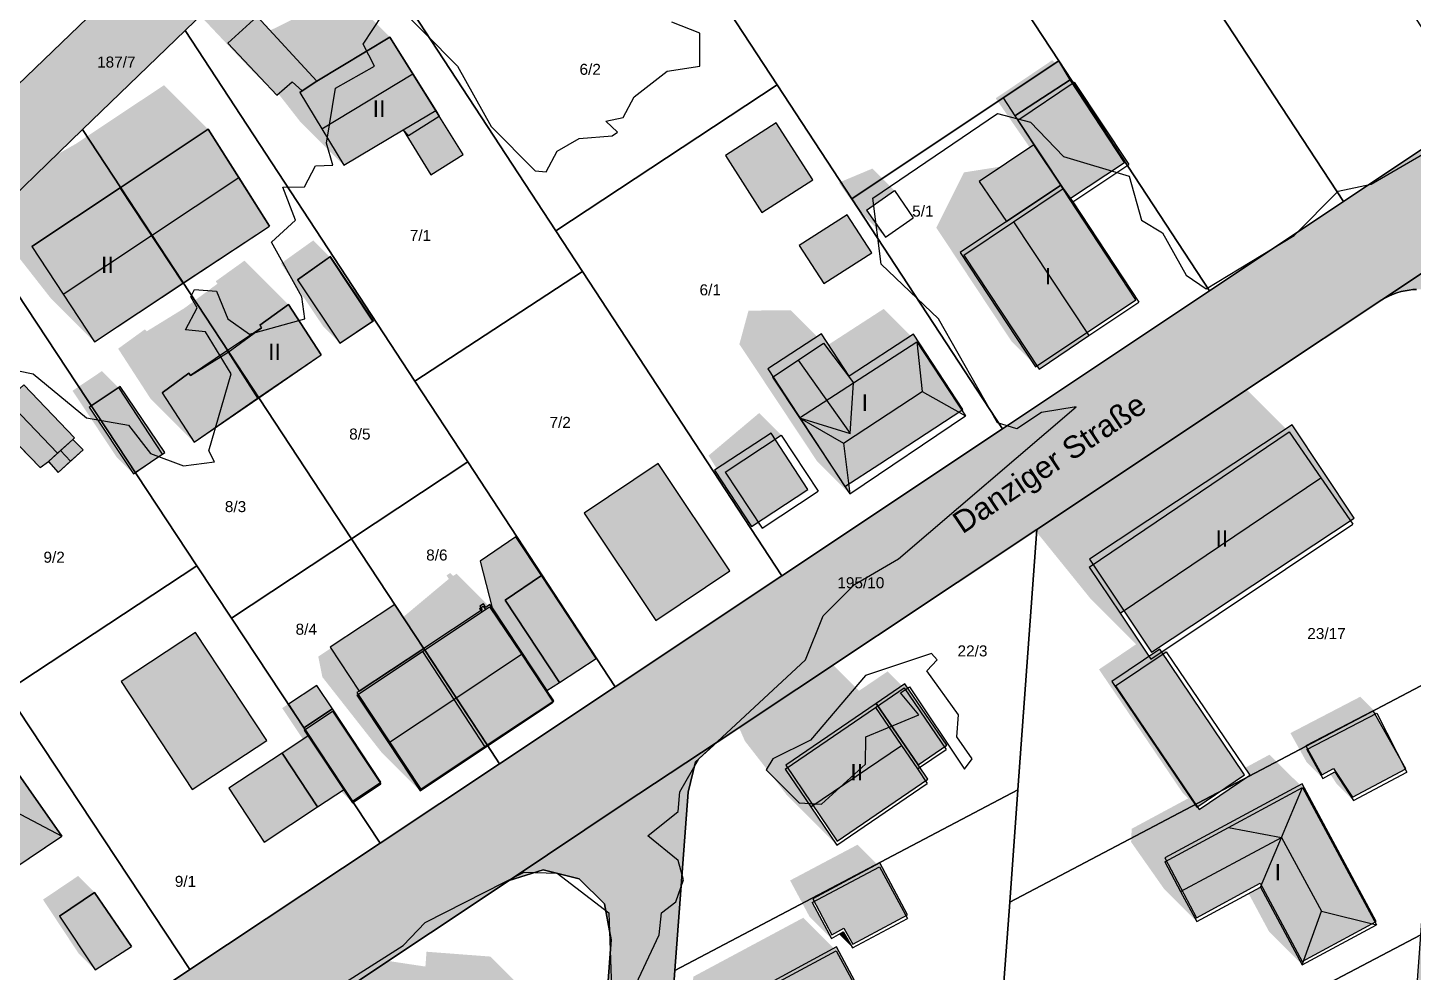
# Model space of a CAD drawing. Header units: millimetres. Extents: x 238 to 3518, y -74 to 2735.
# Drawn here: x 1908.3 to 2034.3, y 1108.8 to 1194.7 of the extents above; entities that cross this region are included whole.
import ezdxf
from ezdxf.enums import TextEntityAlignment as Align

# ---------------------------------------------------------------- set-up
doc = ezdxf.new("R2010")
doc.units = ezdxf.units.MM
for name, color, linetype in [('LP_Flurstueck_bez', 7, 'Continuous'), ('LP_Flurstuecke', 8, 'Continuous'), ('LP_Gebaeude_Dachaufsicht', 9, 'Continuous'), ('LP_Gebaeude_Dachschatten', 253, 'Continuous'), ('LP_Gebaeude_F', 254, 'Continuous'), ('LP_Gebaeude_Geschosszahl', 7, 'Continuous'), ('LP_Gebaeude_Schatten', 7, 'Continuous'), ('LP_Gebaeude_U', 7, 'Continuous'), ('LP_Topographie_Hoehenlinien', 8, 'Continuous'), ('LP_Verkehr_Strassen', 9, 'Continuous'), ('LP_Verkehr_Strassennamen', 7, 'Continuous')]:
    doc.layers.add(name, color=color, linetype=linetype)
doc.styles.get("Standard").update_dxf_attribs({"font": 'arial.ttf'})

msp = doc.modelspace()

# ---------------------------------------------------------------- hatches: boundary and pattern name
at = {"layer": 'LP_Gebaeude_Dachschatten'}
for points in [[(1943.35, 1190.51), (1941.27, 1193.84), (1934.63, 1189.84), (1933.3, 1188.95), (1933.06, 1188.8), (1935.07, 1185.5)], [(1924.73, 1185.48), (1916.74, 1180.16), (1919.59, 1175.81), (1927.52, 1181.07)], [(1916.74, 1180.16), (1908.7, 1174.82), (1911.55, 1170.48), (1919.59, 1175.81)], [(1997.95, 1177.05), (1993.43, 1174.02), (2000.28, 1163.67), (2004.81, 1166.71)], [(1976.03, 1162.93), (1978.48, 1159.24), (1983.09, 1157.8), (1978.36, 1164.48)], [(1911.06, 1156.03), (1912.43, 1157.27), (1912.6, 1157.42), (1907.98, 1162.24), (1906.44, 1160.83)], [(1978.48, 1159.24), (1983.4, 1162.42), (1983.09, 1157.8)], [(1906.44, 1160.83), (1904.91, 1159.42), (1909.46, 1154.71), (1910.22, 1155.27), (1911.06, 1156.03)], [(1978.48, 1159.24), (1983.07, 1152.32), (1982.5, 1156.92)], [(2023, 1157.95), (2004.84, 1145.65), (2007.64, 1141.47), (2025.89, 1153.77)], [(1910.22, 1155.27), (1911.11, 1154.26), (1912.24, 1155.29), (1911.33, 1156.27)], [(1913.37, 1156.32), (1912.43, 1157.27), (1911.33, 1156.27), (1912.24, 1155.29)], [(1953.21, 1137.73), (1950.32, 1142.06), (1949.94, 1141.81), (1949.94, 1141.81), (1949.62, 1141.59), (1949.62, 1141.59), (1944.23, 1138), (1947.07, 1133.63)], [(1944.23, 1138), (1938.25, 1134.02), (1941.12, 1129.67), (1947.07, 1133.63)], [(1987.76, 1129.45), (1985.4, 1132.91), (1977.18, 1127.3), (1979.53, 1123.85)], [(2024.23, 1125.61), (2017.48, 1121.98), (2022.31, 1121.09)], [(2017.48, 1121.98), (2011.69, 1118.87), (2013.14, 1116.16), (2022.31, 1121.09)], [(2025.93, 1114.37), (2022.31, 1121.09), (2020.39, 1116.56), (2024.19, 1109.5)], [(1981.84, 1110.78), (1971.84, 1105.42), (1974.22, 1100.98), (1984.22, 1106.34)]]:
    msp.add_hatch(color=253, dxfattribs=at).paths.add_polyline_path(points)
at = {"layer": 'LP_Gebaeude_F'}
for points in [[(1926.52, 1193.3), (1930.97, 1188.58), (1932.37, 1189.78), (1933.3, 1188.95), (1934.63, 1189.84), (1929.2, 1195.71)], [(1933.06, 1188.8), (1937.07, 1182.21), (1942.46, 1185.42), (1944.98, 1181.33), (1947.92, 1183.17), (1941.27, 1193.84), (1934.63, 1189.84), (1933.3, 1188.95)], [(1997.02, 1188.32), (1998.08, 1186.7), (2003.09, 1189.97), (2002.06, 1191.69)], [(1998.08, 1186.7), (1999.81, 1184.05), (2002.24, 1180.4), (2003.05, 1179.14), (2008.03, 1182.45), (2003.09, 1189.97)], [(1916.74, 1180.16), (1922.46, 1171.48), (1930.31, 1176.67), (1924.73, 1185.48)], [(1971.76, 1183.1), (1975.08, 1177.91), (1979.7, 1180.86), (1976.38, 1186.05)], [(1994.84, 1180.73), (1997.3, 1177.07), (2002.24, 1180.4), (1999.81, 1184.05)], [(1908.7, 1174.82), (1914.4, 1166.15), (1922.46, 1171.48), (1916.74, 1180.16)], [(1993.1, 1174.27), (1999.95, 1163.87), (2009.07, 1169.95), (2003.05, 1179.14), (2002.24, 1180.4), (1997.3, 1177.07)], [(1978.47, 1174.91), (1980.72, 1171.46), (1985.07, 1174.25), (1982.83, 1177.7)], [(1932.86, 1171.77), (1936.72, 1166.02), (1939.76, 1168.06), (1935.86, 1173.91)], [(1926.51, 1165.35), (1929.34, 1161.05), (1935.01, 1164.95), (1932.05, 1169.53), (1929.43, 1167.65), (1929.58, 1167.42)], [(1975.62, 1163.7), (1982.63, 1152.98), (1985.8, 1155.04), (1993.35, 1159.98), (1988.86, 1166.84), (1983.01, 1163.02), (1980.49, 1166.88)], [(1920.56, 1161.52), (1923.48, 1157.01), (1929.34, 1161.05), (1926.51, 1165.35), (1923.13, 1163.08), (1922.99, 1163.28)], [(1904.91, 1159.42), (1909.46, 1154.71), (1910.22, 1155.27), (1912.43, 1157.27), (1912.6, 1157.42), (1907.98, 1162.24)], [(1914.11, 1160.33), (1918.11, 1154.26), (1920.81, 1156.09), (1916.75, 1162.09)], [(1970.78, 1154.49), (1974.12, 1149.36), (1979.24, 1152.73), (1975.92, 1157.84)], [(2004.87, 1146.39), (2010.48, 1137.92), (2028.9, 1150.12), (2023.29, 1158.59)], [(1910.22, 1155.27), (1911.11, 1154.26), (1913.37, 1156.32), (1912.43, 1157.27)], [(1958.92, 1150.57), (1965.44, 1140.81), (1972.17, 1145.31), (1965.65, 1155.07)], [(1949.46, 1146.21), (1950.56, 1141.96), (1955.54, 1134.44), (1956.67, 1135.18), (1951.73, 1142.65), (1955.04, 1144.89), (1952.72, 1148.41)], [(1951.73, 1142.65), (1956.67, 1135.18), (1960, 1137.36), (1955.04, 1144.89)], [(1935.83, 1138.38), (1938.47, 1134.39), (1944.34, 1138.27), (1941.71, 1142.27)], [(1944.34, 1138.27), (1950.11, 1129.49), (1956.16, 1133.5), (1955.54, 1134.44), (1950.56, 1141.96), (1950.36, 1142.25), (1949.98, 1142), (1949.77, 1142.32), (1949.45, 1142.1), (1949.66, 1141.79)], [(1916.83, 1135.25), (1923.3, 1125.45), (1930.06, 1129.91), (1923.59, 1139.71)], [(1938.26, 1134.25), (1944.06, 1125.48), (1950.11, 1129.49), (1944.34, 1138.27), (1938.47, 1134.39)], [(2006.89, 1135.27), (2014.62, 1123.84), (2018.96, 1126.77), (2011.24, 1138.2)], [(1932.03, 1133.19), (1933.44, 1131.06), (1936.04, 1132.78), (1934.63, 1134.91)], [(1985.46, 1133.27), (1989.27, 1127.68), (1991.89, 1129.46), (1988.07, 1135.05)], [(1933.44, 1131.06), (1933.9, 1130.36), (1937.85, 1124.39), (1940.45, 1126.12), (1936.04, 1132.78)], [(1977.25, 1127.65), (1981.93, 1120.75), (1990.16, 1126.37), (1989.27, 1127.68), (1985.46, 1133.27)], [(2024.53, 1129.41), (2025.99, 1126.77), (2027.04, 1127.35), (2028.77, 1124.75), (2033.6, 1127.32), (2030.64, 1132.6)], [(1894.66, 1122.79), (1900.57, 1113.9), (1911.44, 1121.19), (1905.36, 1129.86)], [(1931.46, 1128.74), (1934.68, 1123.85), (1937.12, 1125.46), (1933.9, 1130.36)], [(1926.61, 1125.55), (1929.84, 1120.66), (1934.68, 1123.85), (1931.46, 1128.74)], [(2011.69, 1119.24), (2014.59, 1113.78), (2020.38, 1116.91), (2024.18, 1109.81), (2030.92, 1113.43), (2024.18, 1125.96)], [(1979.7, 1115.51), (1981.44, 1112.22), (1982.51, 1112.84), (1983.34, 1111.39), (1988.3, 1114.05), (1985.8, 1118.78)], [(1911.23, 1113.93), (1914.46, 1109.04), (1917.76, 1111.18), (1914.42, 1116.08)], [(1971.92, 1105.73), (1976.68, 1096.81), (1986.61, 1102.21), (1981.87, 1111.12)]]:
    msp.add_hatch(color=254, dxfattribs=at).paths.add_polyline_path(points)
at = {"layer": 'LP_Gebaeude_Schatten'}
for points in [[(1929.2, 1195.71), (1926.52, 1193.3), (1930.97, 1188.58), (1928.47, 1191.08), (1924.02, 1195.8), (1926.7, 1198.21), (1929.2, 1195.71)], [(1941.27, 1193.84), (1934.63, 1189.84), (1930.37, 1194.45), (1937.27, 1197.84), (1941.27, 1193.84)], [(1990.93, 1176.52), (1993.45, 1181.55), (1999.97, 1182.58), (2000.97, 1181.58), (1996.33, 1188.29), (2001.47, 1191.75), (2003.47, 1189.75), (1998.33, 1186.29), (2002.47, 1180.08), (1997.95, 1177.05), (1993.43, 1174.02), (2000.28, 1163.67), (1997.78, 1166.17), (1990.93, 1176.52)], [(1905.05, 1176.98), (1904.2, 1179.32), (1912.74, 1184.16), (1920.73, 1189.48), (1924.73, 1185.48), (1916.74, 1180.16), (1908.7, 1174.82), (1914.4, 1166.15), (1910.4, 1170.15), (1905.05, 1176.98)], [(1931.12, 1188.71), (1932.37, 1189.78), (1933.3, 1188.95), (1933.06, 1188.8), (1935.07, 1185.5), (1937.07, 1182.21), (1933.07, 1186.21), (1931.12, 1188.71)], [(1942.46, 1185.42), (1942.95, 1184.9), (1942.45, 1185.41), (1942.46, 1185.42)], [(1985.13, 1181.9), (1987.13, 1179.9), (1984.58, 1178.12), (1986.3, 1175.66), (1983.8, 1178.16), (1982.08, 1180.62), (1985.13, 1181.9)], [(1931.36, 1173.27), (1934.3, 1175.37), (1935.8, 1173.87), (1932.86, 1171.77), (1936.72, 1166.02), (1935.22, 1167.52), (1931.36, 1173.27)], [(1916.56, 1165.52), (1918.99, 1167.28), (1919.16, 1167.1), (1922.56, 1169.19), (1925.58, 1171.42), (1925.43, 1171.65), (1928.05, 1173.53), (1932.05, 1169.53), (1929.43, 1167.65), (1929.58, 1167.42), (1926.56, 1165.19), (1923.13, 1163.08), (1922.99, 1163.28), (1920.56, 1161.52), (1923.48, 1157.01), (1919.48, 1161.01), (1916.56, 1165.52)], [(1973.03, 1165.93), (1973.86, 1168.98), (1977.69, 1169.02), (1980.69, 1166.02), (1976.03, 1162.93), (1978.48, 1159.24), (1983.07, 1152.32), (1980.07, 1155.32), (1975.48, 1162.24), (1973.03, 1165.93)], [(1989.15, 1166.14), (1983.4, 1162.42), (1980.9, 1165.74), (1986.15, 1169.14), (1989.15, 1166.14)], [(1912.41, 1161.69), (1915.08, 1163.48), (1916.58, 1161.98), (1913.91, 1160.19), (1917.94, 1154.14), (1916.44, 1155.64), (1912.41, 1161.69)], [(2023, 1157.95), (2004.84, 1145.65), (2010.44, 1137.3), (2011.66, 1138.12), (2011.82, 1137.97), (2007.22, 1134.86), (2014.83, 1123.63), (2019.43, 1126.74), (2018.98, 1127.4), (2021.23, 1128.61), (2024.23, 1125.61), (2017.48, 1121.98), (2011.69, 1118.87), (2014.6, 1113.45), (2011.6, 1116.45), (2008.64, 1120.66), (2008.69, 1121.87), (2013.82, 1124.63), (2013.33, 1125.13), (2005.72, 1136.36), (2009.1, 1138.65), (2004.94, 1142.8), (1999.14, 1149.97), (1999.34, 1151.15), (2017.5, 1163.45), (2023, 1157.95)], [(1904.85, 1159.36), (1904.91, 1159.42), (1909.46, 1154.71), (1905.96, 1158.21), (1904.85, 1159.36)], [(1970.23, 1155.8), (1974.83, 1159.67), (1976.83, 1157.67), (1971.73, 1154.3), (1975.09, 1149.21), (1973.09, 1151.21), (1970.23, 1155.8)], [(1911.06, 1156.03), (1912.43, 1157.27), (1910.22, 1155.27), (1911.06, 1156.03)], [(1910.22, 1155.27), (1911.11, 1154.26), (1910.16, 1155.22), (1910.22, 1155.27)], [(1947.32, 1145.06), (1950.32, 1142.06), (1949.94, 1141.81), (1949.73, 1142.12), (1949.41, 1141.9), (1949.62, 1141.59), (1949.62, 1141.59), (1944.23, 1138), (1938.25, 1134.02), (1944, 1125.32), (1940.5, 1128.82), (1935.12, 1135.67), (1934.75, 1137.52), (1940.73, 1141.5), (1941.73, 1140.5), (1946.62, 1144.59), (1946.62, 1144.59), (1946.41, 1144.9), (1946.73, 1145.12), (1947, 1144.85), (1947.32, 1145.06)], [(1947.07, 1133.63), (1949.91, 1129.26), (1944.23, 1138), (1947.07, 1133.63)], [(1973.53, 1129.85), (1972.68, 1131.8), (1980.9, 1137.41), (1983.9, 1134.41), (1986.51, 1136.18), (1988.01, 1134.68), (1985.4, 1132.91), (1977.18, 1127.3), (1979.53, 1123.85), (1981.88, 1120.39), (1977.38, 1124.89), (1973.53, 1129.85)], [(1934.05, 1134.55), (1936.05, 1132.55), (1933.47, 1130.84), (1937.86, 1124.24), (1935.86, 1126.24), (1931.47, 1132.84), (1934.05, 1134.55)], [(2023.12, 1130.57), (2029.46, 1133.87), (2030.96, 1132.37), (2024.62, 1129.07), (2026.08, 1126.45), (2024.58, 1127.95), (2023.12, 1130.57)], [(2026.76, 1126.82), (2027.15, 1127.04), (2028.84, 1124.43), (2027.34, 1125.93), (2026.76, 1126.82)], [(1977.64, 1117.17), (1983.77, 1120.42), (1985.77, 1118.42), (1979.64, 1115.17), (1981.4, 1111.89), (1979.4, 1113.89), (1977.64, 1117.17)], [(1909.73, 1115.43), (1912.92, 1117.58), (1914.42, 1116.08), (1911.23, 1113.93), (1914.46, 1109.04), (1912.96, 1110.54), (1909.73, 1115.43)], [(2019.32, 1115.98), (2020.39, 1116.56), (2024.19, 1109.5), (2021.19, 1112.5), (2019.32, 1115.98)], [(1968.72, 1106.48), (1968.84, 1108.42), (1978.84, 1113.78), (1981.84, 1110.78), (1971.84, 1105.42), (1976.61, 1096.53), (1974.11, 1099.03), (1968.72, 1106.48)], [(1982.47, 1112.51), (1983.31, 1111.05), (1982.08, 1112.28), (1982.47, 1112.51)], [(1938.24, 1101.07), (1936.08, 1107.92), (1938.41, 1110.26), (1944.49, 1109.34), (1944.59, 1110.69), (1950.39, 1110.25), (1955.89, 1104.75), (1950.09, 1105.19), (1949.99, 1103.84), (1944.41, 1104.26), (1944.08, 1099.92), (1943.74, 1095.57), (1943.56, 1093.21), (1938.06, 1098.71), (1938.24, 1101.07)]]:
    msp.add_hatch(color=7, dxfattribs=at).paths.add_polyline_path(points)
at = {"layer": 'LP_Verkehr_Strassen'}
for points in [[(1766.73, 993.77), (1797.22, 1014.06), (1825.09, 1032.54), (1829.38, 1035.45), (1833.39, 1038.03), (1850.26, 1049.37), (1875.64, 1066.27), (1894.05, 1078.52), (1912.49, 1090.79), (1930.66, 1102.89), (1952.09, 1117.16), (1962.48, 1124.1), (1971.01, 1129.75), (2000.08, 1149.09), (2020.84, 1162.92), (2031.42, 1169.96), (2053.58, 1184.71), (2063.48, 1191.3), (2065.98, 1192.96), (2098.6, 1214.67), (2102.07, 1216.98), (2106.09, 1219.68), (2097.25, 1233.36), (2081.5, 1257.66), (2057.37, 1294.86), (2049.74, 1306.57), (2047.47, 1304.83), (2042.36, 1300.93), (2088.16, 1230.54), (2086.26, 1217.53), (2046.86, 1191.47), (2040.14, 1187.03), (2027.94, 1178.89), (2015.77, 1170.77), (1996.96, 1158.24), (1976.89, 1144.87), (1961.73, 1134.76), (1951.23, 1127.78), (1940.38, 1120.55), (1923.09, 1109.06), (1904.1, 1096.43), (1883.83, 1082.9), (1873.29, 1075.82), (1863.33, 1069.21), (1853.26, 1062.5), (1844.02, 1056.35), (1832.79, 1048.86), (1823.12, 1042.42), (1812.65, 1035.46), (1804.45, 1030), (1798.96, 1026.35), (1795.79, 1024.24), (1795.35, 1023.94), (1795.75, 1023.37), (1773.19, 1008.89)], [(1762.09, 1014.19), (1772.74, 1016.14), (1782.35, 1032.53), (1785.68, 1038.22), (1786.08, 1038.9), (1792.17, 1049.14), (1795.93, 1054.77), (1797.94, 1057.91), (1805.46, 1069.23), (1812.57, 1079.6), (1819.79, 1089.1), (1820.24, 1089.7), (1827.54, 1099.01), (1835.47, 1108), (1841.32, 1114.62), (1843.89, 1117.21), (1853.55, 1127.65), (1859.03, 1133), (1871.79, 1145.32), (1888.46, 1161.43), (1903.67, 1176.12), (1913.33, 1185.44), (1922.65, 1194.45), (1935.99, 1207.35), (1953.58, 1224.42), (1970.11, 1240.43), (1980.84, 1250.78), (1991.58, 1261.13), (1997.38, 1266.84), (2031.56, 1300.5), (2009.2, 1299.23), (2009.79, 1296.6), (2009.58, 1290.5), (2006.92, 1285.54), (1999.31, 1277.33), (1987.5, 1266.1), (1973.42, 1253.25), (1962.46, 1242.66), (1932.11, 1213.28), (1906.63, 1188.71), (1906.56, 1189.14), (1892.58, 1175.72), (1878.9, 1162.57), (1874.27, 1158.02), (1860.35, 1144.39), (1859.64, 1143.69), (1854.57, 1138.64), (1838.96, 1122.66), (1829.79, 1113.1), (1817.42, 1097.96), (1805.16, 1082.76), (1796.73, 1071.75), (1788.15, 1058.9), (1781.54, 1049.97), (1772.52, 1032.74), (1768.67, 1025.36), (1765.47, 1019.52), (1765.24, 1019.14), (1763.72, 1016.71)], [(1760.9, 912.83), (1760.96, 913.33), (1761.01, 913.56), (1761.11, 913.96), (1761.23, 914.33), (1761.37, 914.67), (1761.52, 914.99), (1761.67, 915.29), (1761.84, 915.58), (1762.04, 915.87), (1762.26, 916.17), (1762.51, 916.47), (1762.79, 916.77), (1762.96, 916.93), (1763.1, 917.05), (1763.42, 917.3), (1763.75, 917.51), (1764.07, 917.7), (1764.39, 917.85), (1764.7, 917.98), (1764.99, 918.09), (1765.3, 918.18), (1765.62, 918.26), (1765.97, 918.32), (1766.34, 918.37), (1766.73, 918.39), (1767.14, 918.39), (1767.32, 918.38), (1775.68, 917.76), (1776.04, 917.74), (1776.54, 917.73), (1777.02, 917.73), (1777.49, 917.76), (1777.95, 917.8), (1778.43, 917.85), (1778.92, 917.93), (1779.28, 918), (1779.63, 918.08), (1780.12, 918.2), (1780.58, 918.34), (1781.02, 918.49), (1781.45, 918.65), (1781.89, 918.84), (1782.35, 919.05), (1782.67, 919.22), (1808.32, 932.7), (1826.54, 942.28), (1846.31, 952.67), (1868.28, 964.22), (1895.47, 978.51), (1922.67, 992.81), (1945.54, 1004.83), (1968.42, 1016.86), (1979.87, 1022.88), (1991.31, 1028.88), (1991.18, 1027.11), (1992.06, 1027.57), (2011.67, 1037.88), (2032.18, 1048.66), (2049.78, 1057.91), (2053.67, 1057.57), (2055.67, 1084.5), (2044.04, 1085.36), (2045.49, 1105.29), (2047.63, 1107.14), (2049.22, 1129.06), (2050.82, 1150.97), (2048.93, 1153.11), (2050.43, 1173.01), (2050.94, 1180.19), (2051.72, 1182.76), (2053.58, 1184.71), (2031.42, 1169.96), (2031.59, 1170.06), (2032, 1170.28), (2032.4, 1170.45), (2032.8, 1170.6), (2033.18, 1170.71), (2033.55, 1170.79), (2033.91, 1170.85), (2034.25, 1170.89), (2034.58, 1170.91), (2034.9, 1170.91), (2035.25, 1170.89), (2035.61, 1170.85), (2035.98, 1170.79), (2036.37, 1170.7), (2036.78, 1170.58), (2037.19, 1170.43), (2037.61, 1170.24), (2037.78, 1170.15), (2037.91, 1170.07), (2038.28, 1169.79), (2038.62, 1169.5), (2038.93, 1169.21), (2039.2, 1168.91), (2039.44, 1168.61), (2039.66, 1168.31), (2039.84, 1168.02), (2040.01, 1167.73), (2040.16, 1167.43), (2040.3, 1167.11), (2040.43, 1166.77), (2040.54, 1166.4), (2040.64, 1166.01), (2040.71, 1165.59), (2040.76, 1165.15), (2040.78, 1164.68), (2040.78, 1164.53), (2038.76, 1136.87), (2036.69, 1135.78), (2034.97, 1112.24), (2033.26, 1088.75), (2035.18, 1087.83), (2033.31, 1062.29), (2030.43, 1057.9), (2014.75, 1049.65), (2012.51, 1048.47), (1991.94, 1037.65), (1970.33, 1026.29), (1951.54, 1016.42), (1923.31, 1001.59), (1905.38, 992.18), (1887.16, 982.61), (1868.92, 973.02), (1843.83, 959.85), (1827.14, 951.06), (1823.19, 949), (1791.37, 932.32), (1783.11, 927.95), (1783.02, 927.91), (1782.57, 927.71), (1782.12, 927.53), (1781.69, 927.37), (1781.25, 927.23), (1780.78, 927.09), (1780.3, 926.98), (1780.21, 926.96), (1780.13, 926.94), (1779.64, 926.85), (1779.16, 926.79), (1778.7, 926.74), (1778.24, 926.71), (1777.76, 926.69), (1777.26, 926.7), (1777.18, 926.7), (1767.97, 927.36), (1767.79, 927.37), (1767.38, 927.43), (1767, 927.51), (1766.64, 927.6), (1766.31, 927.72), (1765.99, 927.84), (1765.71, 927.98), (1765.43, 928.13), (1765.14, 928.3), (1764.85, 928.5), (1764.56, 928.73), (1764.26, 928.99), (1763.98, 929.28), (1763.86, 929.41), (1763.74, 929.55), (1763.49, 929.88), (1763.28, 930.2), (1763.09, 930.52), (1762.94, 930.84), (1762.81, 931.15), (1762.7, 931.45), (1762.61, 931.75), (1762.53, 932.08), (1762.46, 932.43), (1762.42, 932.79), (1762.39, 933.18), (1762.4, 933.59), (1762.41, 933.77), (1761.98, 927.79)], [(1951.54, 1016.42), (1970.33, 1026.29), (1967.24, 1025.64), (1964.23, 1026.59), (1962.16, 1028.95), (1961.53, 1032.06), (1962.35, 1043.19), (1963.95, 1065.11), (1965.56, 1087.04), (1967.17, 1108.97), (1968.36, 1125.2), (1969.03, 1127.95), (1971.01, 1129.75), (1962.48, 1124.1), (1952.09, 1117.16), (1955.2, 1118.14), (1958.47, 1117.32), (1960.76, 1115.03), (1961.39, 1111.78), (1959.43, 1085.15), (1957.64, 1060.74), (1955.84, 1036.29), (1954.74, 1021.3), (1953.78, 1018.47)]]:
    msp.add_hatch(color=9, dxfattribs=at).paths.add_polyline_path(points)

# ---------------------------------------------------------------- linework, layer by layer
at = {"layer": 'LP_Flurstuecke', "color": 8}
for points in [[(1980.84, 1250.78), (1993.78, 1231.03), (1996.74, 1226.52), (2002.97, 1217), (2027.94, 1178.89), (2040.14, 1187.03), (2014.99, 1225.4), (2011.02, 1231.46), (2008.32, 1235.58), (1991.58, 1261.13)], [(1970.11, 1240.43), (1990.96, 1208.62), (2002.06, 1191.69), (2015.77, 1170.77), (2027.94, 1178.89), (2002.97, 1217), (1996.74, 1226.52), (1993.78, 1231.03), (1980.84, 1250.78)], [(1898.66, 1238.46), (1900.73, 1225.62), (1906.56, 1189.14), (1906.63, 1188.71), (1932.11, 1213.28), (1932.02, 1213.76), (1926.85, 1243.1), (1906.82, 1239.78)], [(1953.58, 1224.42), (1976.47, 1189.5), (1983.25, 1179.16), (1997.02, 1188.32), (2002.06, 1191.69), (1990.96, 1208.62), (1970.11, 1240.43)], [(1935.99, 1207.35), (1956.35, 1176.25), (1976.47, 1189.5), (1953.58, 1224.42)], [(1922.65, 1194.45), (1943.52, 1162.57), (1958.77, 1172.55), (1956.35, 1176.25), (1935.99, 1207.35)], [(1913.33, 1185.44), (1937.78, 1148.24), (1948.34, 1155.22), (1943.52, 1162.57), (1922.65, 1194.45)], [(1983.25, 1179.16), (1996.96, 1158.24), (2015.77, 1170.77), (2002.06, 1191.69), (1997.02, 1188.32)], [(1956.35, 1176.25), (1958.77, 1172.55), (1976.89, 1144.87), (1996.96, 1158.24), (1983.25, 1179.16), (1976.47, 1189.5)], [(1903.67, 1176.12), (1923.71, 1145.79), (1926.85, 1141.03), (1937.78, 1148.24), (1913.33, 1185.44)], [(1888.46, 1161.43), (1906.37, 1134.34), (1923.71, 1145.79), (1903.67, 1176.12)], [(1943.52, 1162.57), (1948.34, 1155.22), (1961.73, 1134.76), (1976.89, 1144.87), (1958.77, 1172.55)], [(1937.78, 1148.24), (1950.11, 1129.49), (1951.23, 1127.78), (1961.73, 1134.76), (1948.34, 1155.22)], [(1967.17, 1108.97), (1998.35, 1125.41), (2000.08, 1149.09), (1971.01, 1129.75), (1969.03, 1127.95), (1968.36, 1125.2)], [(1926.85, 1141.03), (1940.38, 1120.55), (1951.23, 1127.78), (1950.11, 1129.49), (1937.78, 1148.24)], [(1906.37, 1134.34), (1923.09, 1109.06), (1940.38, 1120.55), (1926.85, 1141.03), (1923.71, 1145.79)], [(1995.89, 1091.67), (2034.97, 1112.24), (2036.69, 1135.78), (2018.15, 1126.02), (1997.6, 1115.19), (1996.75, 1103.47)], [(1887.35, 1121.78), (1893.9, 1111.87), (1903.68, 1097.07), (1904.1, 1096.43), (1923.09, 1109.06), (1906.37, 1134.34), (1905.54, 1133.79), (1888.16, 1122.31)], [(1951.54, 1016.42), (1970.33, 1026.29), (1967.24, 1025.64), (1964.23, 1026.59), (1962.16, 1028.95), (1961.53, 1032.06), (1962.35, 1043.19), (1963.95, 1065.11), (1965.56, 1087.04), (1967.17, 1108.97), (1968.36, 1125.2), (1969.03, 1127.95), (1971.01, 1129.75), (1962.48, 1124.1), (1952.09, 1117.16), (1955.2, 1118.14), (1958.47, 1117.32), (1960.76, 1115.03), (1961.39, 1111.78), (1959.43, 1085.15), (1957.64, 1060.74), (1955.84, 1036.29), (1954.74, 1021.3), (1953.78, 1018.47)], [(1965.56, 1087.04), (1996.75, 1103.47), (1997.6, 1115.19), (1998.35, 1125.41), (1967.17, 1108.97)], [(1929.53, 1087.34), (1959.43, 1085.15), (1961.39, 1111.78), (1960.76, 1115.03), (1958.47, 1117.32), (1955.2, 1118.14), (1952.09, 1117.16), (1930.66, 1102.89)], [(1994.17, 1068.19), (2014.76, 1079.01), (2033.26, 1088.75), (2034.97, 1112.24), (1995.89, 1091.67), (1995.15, 1081.53)]]:
    msp.add_lwpolyline(points, close=True, dxfattribs=at)
for points in [[(1962.46, 1242.66), (1932.11, 1213.28), (1906.63, 1188.71), (1892.67, 1175.2), (1892.58, 1175.72), (1878.9, 1162.57), (1874.27, 1158.02), (1860.35, 1144.39), (1859.64, 1143.69), (1854.57, 1138.64), (1838.96, 1122.66), (1829.79, 1113.1), (1817.42, 1097.96), (1805.16, 1082.76), (1796.73, 1071.75), (1788.15, 1058.9), (1781.54, 1049.97), (1772.52, 1032.74)], [(1786.08, 1038.9), (1792.17, 1049.14), (1795.93, 1054.77), (1797.94, 1057.91), (1805.46, 1069.23), (1812.57, 1079.6), (1819.79, 1089.1), (1820.24, 1089.7), (1827.54, 1099.01), (1835.47, 1108), (1841.32, 1114.62), (1843.89, 1117.21), (1853.55, 1127.65), (1859.03, 1133), (1871.79, 1145.32), (1888.46, 1161.43), (1903.67, 1176.12), (1913.33, 1185.44), (1922.65, 1194.45), (1935.99, 1207.35), (1953.58, 1224.42), (1970.11, 1240.43)], [(2040.14, 1187.03), (2027.94, 1178.89), (2015.77, 1170.77), (1996.96, 1158.24), (1976.89, 1144.87), (1961.73, 1134.76), (1951.23, 1127.78), (1940.38, 1120.55), (1923.09, 1109.06), (1904.1, 1096.43), (1883.83, 1082.9), (1873.29, 1075.82), (1863.33, 1069.21), (1853.26, 1062.5), (1844.02, 1056.35), (1832.79, 1048.86), (1823.12, 1042.42), (1812.65, 1035.46)], [(1833.39, 1038.03), (1850.26, 1049.37), (1875.64, 1066.27), (1894.05, 1078.52), (1912.49, 1090.79), (1930.66, 1102.89), (1952.09, 1117.16), (1962.48, 1124.1), (1971.01, 1129.75), (2000.08, 1149.09), (2020.84, 1162.92), (2031.42, 1169.96), (2053.58, 1184.71)], [(2053.58, 1184.71), (2031.42, 1169.96), (2031.59, 1170.06), (2032, 1170.28), (2032.4, 1170.45), (2032.8, 1170.6), (2033.18, 1170.71), (2033.55, 1170.79), (2033.91, 1170.85), (2034.25, 1170.89), (2034.58, 1170.91)], [(2034.58, 1170.91), (2034.25, 1170.89), (2033.91, 1170.85), (2033.55, 1170.79), (2033.18, 1170.71), (2032.8, 1170.6), (2032.4, 1170.45), (2032, 1170.28), (2031.59, 1170.06), (2031.42, 1169.96), (2020.84, 1162.92), (2000.08, 1149.09), (1998.35, 1125.41), (1997.6, 1115.19), (2018.15, 1126.02), (2036.69, 1135.78)]]:
    msp.add_lwpolyline(points, dxfattribs=at)
at = {"layer": 'LP_Gebaeude_Dachaufsicht', "color": 9}
for p, q in [((1926.52, 1193.3, 80.05), (1929.2, 1195.71, 80.05)), ((1929.2, 1195.71, 80.05), (1934.63, 1189.84, 80.05)), ((1926.52, 1193.3, 80.05), (1930.97, 1188.58, 80.05)), ((1934.63, 1189.84, 82.91), (1941.27, 1193.84, 82.97)), ((1941.27, 1193.84, 82.97), (1943.35, 1190.51, 86.12)), ((1935.07, 1185.5, 86.12), (1943.35, 1190.51, 86.12)), ((1943.35, 1190.51, 86.12), (1945.43, 1187.18, 82.97)), ((1930.97, 1188.58, 80.05), (1932.37, 1189.78, 80.05)), ((1932.37, 1189.78, 80.05), (1933.3, 1188.95, 80.05)), ((1933.3, 1188.95, 82.96), (1934.63, 1189.84, 82.91)), ((1933.3, 1188.95, 80.05), (1934.63, 1189.84, 80.05)), ((1998.33, 1186.29, 80.58), (2003.47, 1189.75, 80.58)), ((2003.47, 1189.75, 80.58), (2008.42, 1182.28, 80.58)), ((1933.06, 1188.8, 82.97), (1933.3, 1188.95, 82.96)), ((1933.06, 1188.8, 82.97), (1935.07, 1185.5, 86.12)), ((1942.46, 1185.42, 82.97), (1945.43, 1187.18, 82.97)), ((1942.95, 1184.9, 82.97), (1945.75, 1186.66, 82.97)), ((1945.43, 1187.18, 82.97), (1945.75, 1186.66, 82.97)), ((1916.74, 1180.16, 82.67), (1924.73, 1185.48, 82.67)), ((1924.73, 1185.48, 82.67), (1927.52, 1181.07, 85.94)), ((1935.07, 1185.5, 86.12), (1937.07, 1182.21, 82.97)), ((1937.07, 1182.21, 82.97), (1942.46, 1185.42, 82.97)), ((1942.46, 1185.42, 82.97), (1942.95, 1184.9, 82.97)), ((1998.33, 1186.29, 80.58), (2002.47, 1180.08, 80.58)), ((2003.33, 1178.86, 80.58), (2008.42, 1182.28, 80.58)), ((1908.7, 1174.82, 82.67), (1916.74, 1180.16, 82.67)), ((1916.74, 1180.16, 82.67), (1919.59, 1175.81, 85.94)), ((1919.59, 1175.81, 85.94), (1927.52, 1181.07, 85.94)), ((1927.52, 1181.07, 85.94), (1930.31, 1176.67, 82.67)), ((1984.58, 1178.12, 80.97), (1987.13, 1179.9, 80.97)), ((1987.13, 1179.9, 80.97), (1988.84, 1177.43, 80.97)), ((1997.95, 1177.05, 84.76), (2002.47, 1180.08, 81.66)), ((2002.47, 1180.08, 80.58), (2003.33, 1178.86, 80.58)), ((2002.47, 1180.08, 81.66), (2003.33, 1178.86, 81.64)), ((1984.58, 1178.12, 80.97), (1986.3, 1175.66, 80.97)), ((2003.33, 1178.86, 81.64), (2009.34, 1169.75, 81.66)), ((1922.44, 1171.47, 82.67), (1930.31, 1176.67, 82.67)), ((1986.3, 1175.66, 80.97), (1988.84, 1177.43, 80.97)), ((1993.43, 1174.02, 81.66), (1997.95, 1177.05, 84.76)), ((1997.95, 1177.05, 84.76), (2004.81, 1166.71, 84.76)), ((1911.55, 1170.48, 85.94), (1919.59, 1175.81, 85.94)), ((1919.59, 1175.81, 85.94), (1922.44, 1171.47, 82.67)), ((1908.7, 1174.82, 82.67), (1911.55, 1170.48, 85.94)), ((1932.86, 1171.77, 79.44), (1935.8, 1173.87, 79.44)), ((1935.8, 1173.87, 79.44), (1939.69, 1168.01, 79.44)), ((1993.43, 1174.02, 81.66), (2000.28, 1163.67, 81.66)), ((1914.4, 1166.15, 82.67), (1922.44, 1171.47, 82.67)), ((1932.86, 1171.77, 79.44), (1936.72, 1166.02, 79.44)), ((1911.55, 1170.48, 85.94), (1914.4, 1166.15, 82.67)), ((1929.43, 1167.65, 82.38), (1932.05, 1169.53, 82.38)), ((1932.05, 1169.53, 82.38), (1935.01, 1164.95, 82.38)), ((2004.81, 1166.71, 84.76), (2009.34, 1169.75, 81.66)), ((1929.43, 1167.65, 82.38), (1929.58, 1167.42, 82.38)), ((1936.72, 1166.02, 79.44), (1939.69, 1168.01, 79.44)), ((1926.56, 1165.19, 82.38), (1929.58, 1167.42, 82.38)), ((2000.28, 1163.67, 81.66), (2004.81, 1166.71, 84.76)), ((1923.13, 1163.08, 82.38), (1926.56, 1165.19, 82.38)), ((1926.56, 1165.19, 82.38), (1929.24, 1161.02, 82.38)), ((1978.36, 1164.48, 84.01), (1980.69, 1166.02, 81.94)), ((1980.69, 1166.02, 81.94), (1983.4, 1162.42, 81.94)), ((1983.4, 1162.42, 81.94), (1989.15, 1166.14, 81.94)), ((1989.15, 1166.14, 81.94), (1993.59, 1159.43, 81.94)), ((1989.15, 1166.14, 81.94), (1989.64, 1161.64, 84.24)), ((1929.24, 1161.02, 82.38), (1935.01, 1164.95, 82.38)), ((1976.03, 1162.93, 81.94), (1978.36, 1164.48, 84.01)), ((1978.36, 1164.48, 84.01), (1983.09, 1157.8, 84.01)), ((1920.56, 1161.52, 82.38), (1922.99, 1163.28, 82.38)), ((1922.99, 1163.28, 82.38), (1923.13, 1163.08, 82.38)), ((1976.03, 1162.93, 81.94), (1978.48, 1159.24, 81.94)), ((1907.98, 1162.24, 81.66), (1912.6, 1157.42, 81.66)), ((1913.91, 1160.19, 79.2), (1916.58, 1161.98, 79.2)), ((1916.58, 1161.98, 79.2), (1920.56, 1155.92, 79.2)), ((1920.56, 1161.52, 82.38), (1923.48, 1157.01, 82.38)), ((1978.48, 1159.24, 81.94), (1983.4, 1162.42, 81.94)), ((1982.5, 1156.92, 84.24), (1989.64, 1161.64, 84.24)), ((1983.09, 1157.8, 84.01), (1983.4, 1162.42, 81.94)), ((1989.64, 1161.64, 84.24), (1993.59, 1159.43, 81.94)), ((1906.44, 1160.83, 83.11), (1911.06, 1156.03, 83.11)), ((1913.91, 1160.19, 79.2), (1917.94, 1154.14, 79.2)), ((1923.48, 1157.01, 82.38), (1929.24, 1161.02, 82.38)), ((1904.91, 1159.42, 81.66), (1909.46, 1154.71, 81.66)), ((1978.48, 1159.24, 81.94), (1983.09, 1157.8, 84.01)), ((1978.48, 1159.24, 81.94), (1983.07, 1152.32, 81.94)), ((1978.48, 1159.24, 81.94), (1982.5, 1156.92, 84.24)), ((1983.07, 1152.32, 81.94), (1993.59, 1159.43, 81.94)), ((1971.73, 1154.3, 80.23), (1976.83, 1157.67, 80.23)), ((1976.83, 1157.67, 80.23), (1980.19, 1152.58, 80.23)), ((2004.84, 1145.65, 85.87), (2023, 1157.95, 85.87)), ((2023, 1157.95, 85.87), (2025.89, 1153.77, 90.34)), ((1910.22, 1155.27, 82.05), (1911.33, 1156.27, 83.11)), ((1911.06, 1156.03, 83.11), (1912.43, 1157.27, 81.82)), ((1911.33, 1156.27, 83.11), (1912.43, 1157.27, 82.05)), ((1911.33, 1156.27, 83.11), (1912.24, 1155.29, 83.11)), ((1912.24, 1155.29, 83.11), (1913.37, 1156.32, 82.05)), ((1912.43, 1157.27, 81.82), (1912.6, 1157.42, 81.66)), ((1912.43, 1157.27, 82.05), (1913.37, 1156.32, 82.05)), ((1982.5, 1156.92, 84.24), (1983.07, 1152.32, 81.94)), ((1909.46, 1154.71, 81.66), (1910.22, 1155.27, 82.32)), ((1910.22, 1155.27, 82.32), (1911.06, 1156.03, 83.11)), ((1910.22, 1155.27, 82.05), (1911.11, 1154.26, 82.05)), ((1911.11, 1154.26, 82.05), (1912.24, 1155.29, 83.11)), ((1917.94, 1154.14, 79.2), (1920.56, 1155.92, 79.2)), ((1971.73, 1154.3, 80.23), (1975.09, 1149.21, 80.23)), ((2007.64, 1141.47, 90.34), (2025.89, 1153.77, 90.34)), ((2025.89, 1153.77, 90.34), (2028.78, 1149.58, 85.87)), ((1975.09, 1149.21, 80.23), (1980.19, 1152.58, 80.23)), ((2010.44, 1137.3, 85.87), (2028.78, 1149.58, 85.87)), ((2004.84, 1145.65, 85.87), (2007.64, 1141.47, 90.34)), ((1944.23, 1138, 81.64), (1949.62, 1141.59, 81.64)), ((1949.41, 1141.9, 81.64), (1949.73, 1142.12, 81.64)), ((1949.41, 1141.9, 81.64), (1949.62, 1141.59, 81.64)), ((1949.62, 1141.59, 81.64), (1949.94, 1141.81, 81.64)), ((1949.62, 1141.59, 81.64), (1949.62, 1141.59, 81.64)), ((1949.73, 1142.12, 81.64), (1949.94, 1141.81, 81.64)), ((1949.94, 1141.81, 81.63), (1950.32, 1142.06, 81.64)), ((1949.94, 1141.81, 81.64), (1949.94, 1141.81, 81.64)), ((1949.94, 1141.81, 81.63), (1949.94, 1141.81, 81.64)), ((1950.32, 1142.06, 81.64), (1953.21, 1137.73, 86.45)), ((2007.64, 1141.47, 90.34), (2010.44, 1137.3, 85.87)), ((1938.25, 1134.02, 82.46), (1944.23, 1138, 82.46)), ((1944.23, 1138, 81.64), (1947.07, 1133.63, 86.45)), ((1944.23, 1138, 82.46), (1947.07, 1133.63, 86.05)), ((1947.07, 1133.63, 86.45), (1953.21, 1137.73, 86.45)), ((1953.21, 1137.73, 86.45), (1956.11, 1133.39, 81.64)), ((2007.22, 1134.86, 80.49), (2011.82, 1137.97, 80.49)), ((2011.82, 1137.97, 80.49), (2019.43, 1126.74, 80.49)), ((2007.22, 1134.86, 80.49), (2014.83, 1123.63, 80.49)), ((1938.25, 1134.02, 82.46), (1941.12, 1129.67, 86.05)), ((1941.12, 1129.67, 86.05), (1947.07, 1133.63, 86.05)), ((1947.07, 1133.63, 86.45), (1949.91, 1129.26, 81.64)), ((1947.07, 1133.63, 86.05), (1949.91, 1129.26, 82.46)), ((1985.4, 1132.91, 80.38), (1988.01, 1134.68, 80.38)), ((1988.01, 1134.68, 80.38), (1991.82, 1129.09, 80.38)), ((1933.47, 1130.84, 80.28), (1936.05, 1132.55, 80.28)), ((1936.05, 1132.55, 80.28), (1940.43, 1125.96, 80.28)), ((1949.91, 1129.26, 81.64), (1956.11, 1133.39, 81.64)), ((1977.18, 1127.3, 84.47), (1985.4, 1132.91, 84.47)), ((1985.4, 1132.91, 84.47), (1987.76, 1129.45, 86.8)), ((1985.4, 1132.91, 80.38), (1989.22, 1127.31, 80.38)), ((2024.62, 1129.07, 80.64), (2030.96, 1132.37, 80.64)), ((2030.96, 1132.37, 80.64), (2033.69, 1127.02, 80.64)), ((1905.36, 1129.86, 81.67), (1911.44, 1121.19, 81.67)), ((1933.47, 1130.84, 80.28), (1937.86, 1124.24, 80.28)), ((1941.12, 1129.67, 86.05), (1944, 1125.32, 82.46)), ((1944, 1125.32, 82.46), (1949.91, 1129.26, 82.46)), ((1979.53, 1123.85, 86.8), (1987.76, 1129.45, 86.8)), ((1987.76, 1129.45, 86.8), (1989.22, 1127.31, 85.35)), ((1989.22, 1127.31, 80.38), (1991.82, 1129.09, 80.38)), ((2024.62, 1129.07, 80.64), (2026.08, 1126.45, 80.64)), ((1977.18, 1127.3, 84.47), (1979.53, 1123.85, 86.8)), ((1989.22, 1127.31, 85.35), (1990.11, 1126, 84.47)), ((1981.88, 1120.39, 84.47), (1990.11, 1126, 84.47)), ((2014.83, 1123.63, 80.49), (2019.43, 1126.74, 80.49)), ((2026.08, 1126.45, 80.64), (2027.15, 1127.04, 80.64)), ((2027.15, 1127.04, 80.64), (2028.84, 1124.43, 80.64)), ((2028.84, 1124.43, 80.64), (2033.69, 1127.02, 80.64)), ((1937.86, 1124.24, 80.28), (1940.43, 1125.96, 80.28)), ((2017.48, 1121.98, 82.76), (2024.23, 1125.61, 82.76)), ((2022.31, 1121.09, 84.89), (2024.23, 1125.61, 82.76)), ((2024.23, 1125.61, 82.76), (2030.94, 1113.14, 82.76)), ((1906.12, 1124.01, 84.5), (1911.44, 1121.19, 81.67)), ((1979.53, 1123.85, 86.8), (1981.88, 1120.39, 84.47)), ((1900.57, 1113.9, 81.67), (1911.44, 1121.19, 81.67)), ((2011.69, 1118.87, 82.76), (2017.48, 1121.98, 82.76)), ((2013.14, 1116.16, 84.89), (2022.31, 1121.09, 84.89)), ((2017.48, 1121.98, 82.76), (2022.31, 1121.09, 84.89)), ((2020.39, 1116.56, 82.76), (2022.31, 1121.09, 84.89)), ((2022.31, 1121.09, 84.89), (2025.93, 1114.37, 84.89)), ((2011.69, 1118.87, 82.76), (2013.14, 1116.16, 84.89)), ((1979.64, 1115.17, 80.69), (1985.77, 1118.42, 80.69)), ((1985.77, 1118.42, 80.69), (1988.3, 1113.7, 80.69)), ((1911.23, 1113.93, 80.29), (1914.42, 1116.08, 80.29)), ((1914.42, 1116.08, 80.29), (1917.76, 1111.18, 80.29)), ((2013.14, 1116.16, 84.89), (2014.6, 1113.45, 82.76)), ((2014.6, 1113.45, 82.76), (2020.39, 1116.56, 82.76)), ((2020.39, 1116.56, 82.76), (2024.19, 1109.5, 82.76)), ((1979.64, 1115.17, 80.69), (1981.4, 1111.89, 80.69)), ((1911.23, 1113.93, 80.29), (1914.46, 1109.04, 80.29)), ((1983.31, 1111.05, 80.69), (1988.3, 1113.7, 80.69)), ((2024.19, 1109.5, 82.76), (2025.93, 1114.37, 84.89)), ((2025.93, 1114.37, 84.89), (2030.94, 1113.14, 82.76)), ((1981.4, 1111.89, 80.69), (1982.47, 1112.51, 80.69)), ((1982.47, 1112.51, 80.69), (1983.31, 1111.05, 80.69)), ((2024.19, 1109.5, 82.76), (2030.94, 1113.14, 82.76)), ((1914.46, 1109.04, 80.29), (1917.76, 1111.18, 80.29)), ((1971.84, 1105.42, 82.19), (1981.84, 1110.78, 82.19)), ((1981.84, 1110.78, 82.19), (1984.22, 1106.34, 86.12))]:
    msp.add_line(p, q, dxfattribs=at)
at = {"layer": 'LP_Gebaeude_U', "color": 7}
for points in [[(1926.52, 1193.3), (1930.97, 1188.58), (1932.37, 1189.78), (1933.3, 1188.95), (1934.63, 1189.84), (1929.2, 1195.71)], [(1933.06, 1188.8), (1937.07, 1182.21), (1942.46, 1185.42), (1944.98, 1181.33), (1947.92, 1183.17), (1941.27, 1193.84), (1934.63, 1189.84), (1933.3, 1188.95)], [(1997.02, 1188.32), (1998.08, 1186.7), (2003.09, 1189.97), (2002.06, 1191.69)], [(1998.08, 1186.7), (1999.81, 1184.05), (2002.24, 1180.4), (2003.05, 1179.14), (2008.03, 1182.45), (2003.09, 1189.97)], [(1916.74, 1180.16), (1922.46, 1171.48), (1930.31, 1176.67), (1924.73, 1185.48)], [(1971.76, 1183.1), (1975.08, 1177.91), (1979.7, 1180.86), (1976.38, 1186.05)], [(1994.84, 1180.73), (1997.3, 1177.07), (2002.24, 1180.4), (1999.81, 1184.05)], [(1908.7, 1174.82), (1914.4, 1166.15), (1922.46, 1171.48), (1916.74, 1180.16)], [(1993.1, 1174.27), (1999.95, 1163.87), (2009.07, 1169.95), (2003.05, 1179.14), (2002.24, 1180.4), (1997.3, 1177.07)], [(1978.47, 1174.91), (1980.72, 1171.46), (1985.07, 1174.25), (1982.83, 1177.7)], [(1932.86, 1171.77), (1936.72, 1166.02), (1939.76, 1168.06), (1935.86, 1173.91)], [(1926.51, 1165.35), (1929.34, 1161.05), (1935.01, 1164.95), (1932.05, 1169.53), (1929.43, 1167.65), (1929.58, 1167.42)], [(1975.62, 1163.7), (1982.63, 1152.98), (1985.8, 1155.04), (1993.35, 1159.98), (1988.86, 1166.84), (1983.01, 1163.02), (1980.49, 1166.88)], [(1920.56, 1161.52), (1923.48, 1157.01), (1929.34, 1161.05), (1926.51, 1165.35), (1923.13, 1163.08), (1922.99, 1163.28)], [(1904.91, 1159.42), (1909.46, 1154.71), (1910.22, 1155.27), (1912.43, 1157.27), (1912.6, 1157.42), (1907.98, 1162.24)], [(1914.11, 1160.33), (1918.11, 1154.26), (1920.81, 1156.09), (1916.75, 1162.09)], [(1970.78, 1154.49), (1974.12, 1149.36), (1979.24, 1152.73), (1975.92, 1157.84)], [(2004.87, 1146.39), (2010.48, 1137.92), (2028.9, 1150.12), (2023.29, 1158.59)], [(1910.22, 1155.27), (1911.11, 1154.26), (1913.37, 1156.32), (1912.43, 1157.27)], [(1958.92, 1150.57), (1965.44, 1140.81), (1972.17, 1145.31), (1965.65, 1155.07)], [(1949.46, 1146.21), (1950.56, 1141.96), (1955.54, 1134.44), (1956.67, 1135.18), (1951.73, 1142.65), (1955.04, 1144.89), (1952.72, 1148.41)], [(1951.73, 1142.65), (1956.67, 1135.18), (1960, 1137.36), (1955.04, 1144.89)], [(1935.83, 1138.38), (1938.47, 1134.39), (1944.34, 1138.27), (1941.71, 1142.27)], [(1944.34, 1138.27), (1950.11, 1129.49), (1956.16, 1133.5), (1955.54, 1134.44), (1950.56, 1141.96), (1950.36, 1142.25), (1949.98, 1142), (1949.77, 1142.32), (1949.45, 1142.1), (1949.66, 1141.79)], [(1916.83, 1135.25), (1923.3, 1125.45), (1930.06, 1129.91), (1923.59, 1139.71)], [(1938.26, 1134.25), (1944.06, 1125.48), (1950.11, 1129.49), (1944.34, 1138.27), (1938.47, 1134.39)], [(2006.89, 1135.27), (2014.62, 1123.84), (2018.96, 1126.77), (2011.24, 1138.2)], [(1932.03, 1133.19), (1933.44, 1131.06), (1936.04, 1132.78), (1934.63, 1134.91)], [(1985.46, 1133.27), (1989.27, 1127.68), (1991.89, 1129.46), (1988.07, 1135.05)], [(1933.44, 1131.06), (1933.9, 1130.36), (1937.85, 1124.39), (1940.45, 1126.12), (1936.04, 1132.78)], [(1977.25, 1127.65), (1981.93, 1120.75), (1990.16, 1126.37), (1989.27, 1127.68), (1985.46, 1133.27)], [(2024.53, 1129.41), (2025.99, 1126.77), (2027.04, 1127.35), (2028.77, 1124.75), (2033.6, 1127.32), (2030.64, 1132.6)], [(1894.66, 1122.79), (1900.57, 1113.9), (1911.44, 1121.19), (1905.36, 1129.86)], [(1931.46, 1128.74), (1934.68, 1123.85), (1937.12, 1125.46), (1933.9, 1130.36)], [(1926.61, 1125.55), (1929.84, 1120.66), (1934.68, 1123.85), (1931.46, 1128.74)], [(2011.69, 1119.24), (2014.59, 1113.78), (2020.38, 1116.91), (2024.18, 1109.81), (2030.92, 1113.43), (2024.18, 1125.96)], [(1979.7, 1115.51), (1981.44, 1112.22), (1982.51, 1112.84), (1983.34, 1111.39), (1988.3, 1114.05), (1985.8, 1118.78)], [(1911.23, 1113.93), (1914.46, 1109.04), (1917.76, 1111.18), (1914.42, 1116.08)], [(1971.92, 1105.73), (1976.68, 1096.81), (1986.61, 1102.21), (1981.87, 1111.12)]]:
    msp.add_lwpolyline(points, close=True, dxfattribs=at)
at = {"layer": 'LP_Topographie_Hoehenlinien', "color": 8}
for points in [[(1907.49, 1163.52), (1908.84, 1163.22), (1913.69, 1159.22), (1917.49, 1158.56), (1919.49, 1156), (1922.49, 1154.87), (1925.33, 1155.22), (1924.8, 1156.22), (1926.84, 1163.22), (1924.49, 1167.05), (1922.67, 1167.22), (1923.74, 1169.22), (1923.18, 1170.22), (1923.49, 1170.89), (1925.49, 1170.74), (1926.52, 1168.22), (1928.49, 1166.83), (1933.52, 1168.22), (1933.27, 1170.22), (1930.49, 1175.22), (1932.67, 1177.22), (1931.54, 1180.22), (1933.49, 1180.23), (1934.49, 1182.14), (1936.06, 1182.22), (1935.5, 1184.22), (1936.31, 1189.22), (1939.87, 1191.22), (1938.83, 1193.22), (1941.48, 1197.25), (1947.4, 1191.22), (1950.48, 1185.71), (1954.48, 1181.7), (1955.48, 1181.6), (1956.48, 1183.47), (1958.48, 1184.63), (1961.48, 1184.88), (1961.94, 1185.22), (1960.89, 1186.22), (1962.48, 1186.55), (1963.48, 1188.42), (1966.48, 1190.76), (1969.44, 1191.22), (1969.45, 1194.22), (1966.89, 1195.22)], [(1962.48, 1105.25), (1965.73, 1112.22), (1965.96, 1114.22), (1967.25, 1115.22), (1967.95, 1117.22), (1967.48, 1118.98), (1964.7, 1121.22), (1967.48, 1123.44), (1967.61, 1125.22), (1969.34, 1128.22), (1979.05, 1137.22), (1980.64, 1141.22), (1983.48, 1144.08), (1987.48, 1146.4), (2003.63, 1160.22), (2000.48, 1159.71), (1998.24, 1158.22), (1996.48, 1158.77), (1991.12, 1168.22), (1985.91, 1173.22), (1985.15, 1179.22), (1996.48, 1186.9), (1999.48, 1186.11), (2002.48, 1182.98), (2008.46, 1181.22), (2009.58, 1177.22), (2011.48, 1176.05), (2013.64, 1172.22), (2015.47, 1170.95), (2023.47, 1175.81), (2027.47, 1179.83), (2030.47, 1180.47), (2043.47, 1188.03)], [(1980.48, 1124.1), (1984.48, 1127.75), (1984.51, 1130.22), (1989.34, 1132.22), (1987.67, 1134.22), (1988.48, 1134.79), (1993.48, 1127.3), (1994.2, 1128.22), (1992.81, 1130.22), (1992.94, 1132.22), (1990.07, 1136.22), (1991, 1137.22), (1990.48, 1137.81), (1984.48, 1135.82), (1979.48, 1129.92), (1976.08, 1128.22), (1975.47, 1127.22), (1978.45, 1124.22), (1980.48, 1124.1)], [(1914.11, 1093.22), (1942.48, 1111.25), (1944.48, 1113.34), (1953.48, 1117.93), (1956.48, 1117.84), (1961.17, 1114.22), (1961.48, 1105.75)]]:
    msp.add_lwpolyline(points, dxfattribs=at)

# ---------------------------------------------------------------- texts
at = {"layer": 'LP_Flurstueck_bez', "color": 7}
for s, p in [('187/7', (1916.39, 1191.58)), ('6/2', (1959.47, 1190.92)), ('5/1', (1989.71, 1178.03)), ('7/1', (1944.04, 1175.82)), ('6/1', (1970.38, 1170.87)), ('7/2', (1956.74, 1158.82)), ('8/5', (1938.53, 1157.76)), ('8/3', (1927.23, 1151.16)), ('9/2', (1910.74, 1146.56)), ('8/6', (1945.53, 1146.76)), ('195/10', (1984.07, 1144.24)), ('8/4', (1933.66, 1140.01)), ('23/17', (2026.4, 1139.62)), ('22/3', (1994.22, 1138.04)), ('9/1', (1922.68, 1117.09))]:
    msp.add_text(s, height=1, dxfattribs=at).set_placement(p, align=Align.MIDDLE_CENTER)
at = {"layer": 'LP_Gebaeude_Geschosszahl', "color": 7}
for s, p in [('II', (1940.28, 1187.35)), ('II', (1915.58, 1173.15)), ('I', (2001.09, 1172.12)), ('II', (1930.77, 1165.23)), ('I', (1984.44, 1160.61)), ('II', (2016.89, 1148.26)), ('II', (1983.7, 1127.01)), ('I', (2021.97, 1117.93))]:
    msp.add_text(s, height=1.5, dxfattribs=at).set_placement(p, align=Align.MIDDLE_CENTER)
at = {"layer": 'LP_Verkehr_Strassennamen', "color": 7}
msp.add_text('Danziger Straße', height=2, rotation=33.7819, dxfattribs=at).set_placement((2001.2, 1155.11), align=Align.MIDDLE_CENTER)

doc.saveas('drawing.dxf')
